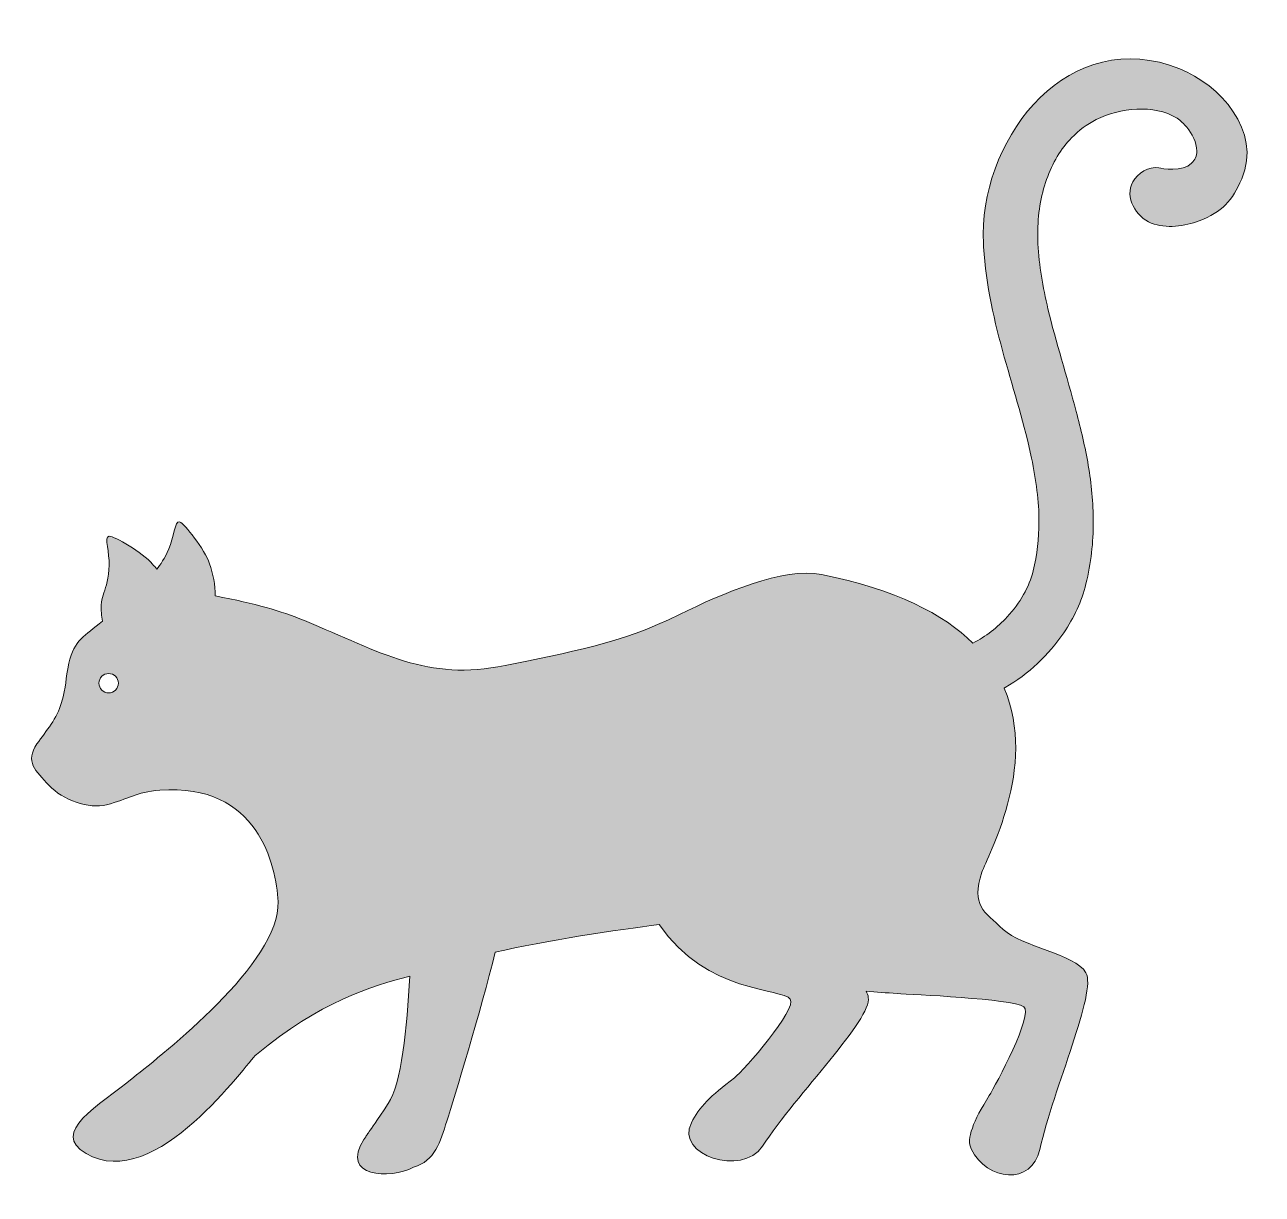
# Model space of a CAD drawing. Header units: inches. Extents: x -1 to 103, y -2 to 96.
import ezdxf

# ---------------------------------------------------------------- set-up
doc = ezdxf.new("R2010")
doc.units = ezdxf.units.IN
doc.header["$MEASUREMENT"] = 0
doc.layers.add('Layer 1', color=7, linetype='Continuous')

msp = doc.modelspace()

# ---------------------------------------------------------------- hatches: boundary and pattern name
at = {"layer": 'Layer 1', "true_color": 0xbbb3ae}
h = msp.add_hatch(color=253, dxfattribs=at)
h.dxf.hatch_style = 2
edge = h.paths.add_edge_path()
edge.add_spline(control_points=[(95.98, 92.45), (86.78, 96.13), (79.55, 86.97), (79.55, 78.64), (79.55, 78.28), (79.56, 77.92), (79.58, 77.56), (79.76, 74.34), (80.5, 71.29), (81.31, 68.36), (82.13, 65.43), (83.02, 62.62), (83.59, 59.9), (83.97, 58.08), (84.21, 56.31), (84.21, 54.58), (84.21, 53.2), (84.06, 51.85), (83.72, 50.48), (83.56, 49.82), (83.29, 49.15), (82.92, 48.5), (82.55, 47.85), (82.09, 47.22), (81.56, 46.64), (80.74, 45.76), (79.75, 45), (78.69, 44.44), (76.23, 46.87), (72.25, 48.94), (66.03, 50.18), (62.85, 50.81), (57.73, 48.61), (54.17, 46.84), (49.19, 44.38), (44.88, 43.69), (39.58, 42.58), (33.08, 41.22), (29.23, 43.68), (22.8, 46.33), (20.74, 47.17), (18.8, 47.72), (15.35, 48.4), (15.34, 49.31), (15.18, 50.23), (14.88, 51.08), (14.46, 52.29), (12.79, 54.44), (12.37, 54.58), (11.96, 54.73), (11.89, 53.22), (11.48, 52.32), (11.11, 51.51), (10.77, 51.01), (10.46, 50.62), (10.35, 50.77), (10.23, 50.91), (10.11, 51.06), (9.27, 52.03), (6.92, 53.4), (6.48, 53.38), (6.04, 53.37), (6.53, 51.94), (6.48, 50.96), (6.37, 48.73), (5.66, 48.38), (5.83, 46.93), (5.86, 46.74), (5.89, 46.51), (5.93, 46.27), (4.45, 45.07), (3.53, 44.69), (3.12, 42.78), (2.83, 41.42), (2.9, 40.85), (2.5, 39.48), (2.12, 38.14), (1.23, 37.14), (0.45, 36.02), (-0.57, 34.54), (0.31, 33.79), (1.46, 32.55), (2.59, 31.34), (4.79, 30.56), (6.27, 30.94), (8.1, 31.41), (8.69, 32), (10.72, 32.16), (18.92, 32.76), (20.45, 25.89), (20.6, 22.84), (20.84, 17.74), (10.86, 10.04), (8.54, 8.16), (5.56, 5.73), (1.5, 3.57), (4.55, 1.79), (10.39, -1.62), (17.97, 9.39), (18.79, 10.07), (24.02, 14.42), (28.43, 15.81), (31.61, 16.61), (31.39, 12.28), (30.9, 7.58), (29.81, 5.97), (27.78, 2.96), (28.27, 3.71), (27.78, 2.96), (25.77, -0.16), (29.93, -0.42), (31.93, 0.65), (33.73, 1.17), (34.15, 2.75), (34.71, 4.5), (35.33, 6.43), (37.54, 13.72), (38.76, 18.61), (42.91, 19.57), (49.01, 20.51), (52.47, 20.92), (56.44, 15.11), (62.75, 15.62), (63.42, 14.7), (64.03, 13.87), (59.52, 8.7), (58.75, 8.11), (56.74, 6.6), (55.8, 5.66), (55.15, 4.36), (53.8, 1.65), (59.4, -0.18), (61.09, 2.4), (64.02, 6.83), (70.24, 13.02), (69.94, 14.84), (69.92, 15.01), (69.86, 15.18), (69.77, 15.35), (70.59, 15.28), (71.45, 15.22), (72.35, 15.16), (73.53, 15.09), (81.93, 14.72), (82.94, 14.06), (83.8, 13.5), (80.57, 7.45), (80.05, 6.63), (78.72, 4.5), (78.12, 3.01), (78.54, 2.17), (79.9, -0.54), (83.61, -0.89), (84.28, 2.12), (85.44, 7.3), (89.06, 15.3), (88.13, 16.9), (87.21, 18.49), (82.73, 19.08), (81.22, 20.52), (79.57, 22.09), (78.54, 22.45), (79.44, 25.31), (79.85, 26.59), (84.14, 34.06), (81.29, 40.69), (81.32, 40.7), (81.34, 40.72), (81.37, 40.73), (83.34, 41.88), (85.03, 43.46), (86.29, 45.32), (87.13, 46.56), (87.77, 47.93), (88.13, 49.39), (88.57, 51.14), (88.75, 52.88), (88.75, 54.58), (88.75, 56.19), (88.59, 57.76), (88.33, 59.3), (88.07, 60.84), (87.71, 62.34), (87.32, 63.82), (86.54, 66.77), (85.61, 69.61), (84.96, 72.38), (84.53, 74.22), (84.21, 76.03), (84.12, 77.81), (84.1, 78.09), (84.1, 78.36), (84.1, 78.64), (84.1, 80.26), (84.36, 81.82), (84.85, 83.2), (85.33, 84.58), (86.05, 85.77), (86.94, 86.69), (87.54, 87.31), (88.22, 87.81), (88.99, 88.2), (90.97, 89.18), (93.8, 89.53), (95.75, 88.32), (96.05, 88.13), (96.33, 87.83), (96.56, 87.57), (97.02, 87.03), (97.39, 86.29), (97.41, 85.57), (97.42, 85.17), (97.25, 84.84), (96.97, 84.56), (96.21, 83.79), (94.48, 84.12), (94.23, 84.17), (93.4, 84.34), (92.45, 83.7), (92.06, 83.01), (91.33, 81.72), (92.33, 80.06), (93.6, 79.55), (94.83, 79.07), (96.4, 79.29), (97.6, 79.74), (99.53, 80.48), (100.37, 81.43), (101.16, 83.26), (102.87, 87.26), (99.28, 91.14), (95.98, 92.45)], knot_values=[0, 0, 0, 0, 1, 1, 1, 2, 2, 2, 3, 3, 3, 4, 4, 4, 5, 5, 5, 6, 6, 6, 7, 7, 7, 8, 8, 8, 9, 9, 9, 10, 10, 10, 11, 11, 11, 12, 12, 12, 13, 13, 13, 14, 14, 14, 15, 15, 15, 16, 16, 16, 17, 17, 17, 18, 18, 18, 19, 19, 19, 20, 20, 20, 21, 21, 21, 22, 22, 22, 23, 23, 23, 24, 24, 24, 25, 25, 25, 26, 26, 26, 27, 27, 27, 28, 28, 28, 29, 29, 29, 30, 30, 30, 31, 31, 31, 32, 32, 32, 33, 33, 33, 34, 34, 34, 35, 35, 35, 36, 36, 36, 37, 37, 37, 38, 38, 38, 39, 39, 39, 40, 40, 40, 41, 41, 41, 42, 42, 42, 43, 43, 43, 44, 44, 44, 45, 45, 45, 46, 46, 46, 47, 47, 47, 48, 48, 48, 49, 49, 49, 50, 50, 50, 51, 51, 51, 52, 52, 52, 53, 53, 53, 54, 54, 54, 55, 55, 55, 56, 56, 56, 57, 57, 57, 58, 58, 58, 59, 59, 59, 60, 60, 60, 61, 61, 61, 62, 62, 62, 63, 63, 63, 64, 64, 64, 65, 65, 65, 66, 66, 66, 67, 67, 67, 68, 68, 68, 69, 69, 69, 70, 70, 70, 71, 71, 71, 72, 72, 72, 73, 73, 73, 74, 74, 74, 75, 75, 75, 76, 76, 76, 77, 77, 77, 77], degree=3, periodic=1)
edge = h.paths.add_edge_path()
edge.add_spline(control_points=[(6.44, 40.29), (5.99, 40.29), (5.63, 40.66), (5.63, 41.1), (5.63, 41.55), (5.99, 41.91), (6.44, 41.91), (6.89, 41.91), (7.25, 41.55), (7.25, 41.1), (7.25, 40.66), (6.89, 40.29), (6.44, 40.29)], knot_values=[0, 0, 0, 0, 1, 1, 1, 2, 2, 2, 3, 3, 3, 4, 4, 4, 4], degree=3, periodic=1)

# ---------------------------------------------------------------- linework, layer by layer
at = {"layer": 'Layer 1', "lineweight": 0}
for points, knots in [([(95.98, 92.45), (86.78, 96.13), (79.55, 86.97), (79.55, 78.64), (79.55, 78.28), (79.56, 77.92), (79.58, 77.56), (79.76, 74.34), (80.5, 71.29), (81.31, 68.36), (82.13, 65.43), (83.02, 62.62), (83.59, 59.9), (83.97, 58.08), (84.21, 56.31), (84.21, 54.58), (84.21, 53.2), (84.06, 51.85), (83.72, 50.48), (83.56, 49.82), (83.29, 49.15), (82.92, 48.5), (82.55, 47.85), (82.09, 47.22), (81.56, 46.64), (80.74, 45.76), (79.75, 45), (78.69, 44.44), (76.23, 46.87), (72.25, 48.94), (66.03, 50.18), (62.85, 50.81), (57.73, 48.61), (54.17, 46.84), (49.19, 44.38), (44.88, 43.69), (39.58, 42.58), (33.08, 41.22), (29.23, 43.68), (22.8, 46.33), (20.74, 47.17), (18.8, 47.72), (15.35, 48.4), (15.34, 49.31), (15.18, 50.23), (14.88, 51.08), (14.46, 52.29), (12.79, 54.44), (12.37, 54.58), (11.96, 54.73), (11.89, 53.22), (11.48, 52.32), (11.11, 51.51), (10.77, 51.01), (10.46, 50.62), (10.35, 50.77), (10.23, 50.91), (10.11, 51.06), (9.27, 52.03), (6.92, 53.4), (6.48, 53.38), (6.04, 53.37), (6.53, 51.94), (6.48, 50.96), (6.37, 48.73), (5.66, 48.38), (5.83, 46.93), (5.86, 46.74), (5.89, 46.51), (5.93, 46.27), (4.45, 45.07), (3.53, 44.69), (3.12, 42.78), (2.83, 41.42), (2.9, 40.85), (2.5, 39.48), (2.12, 38.14), (1.23, 37.14), (0.45, 36.02), (-0.57, 34.54), (0.31, 33.79), (1.46, 32.55), (2.59, 31.34), (4.79, 30.56), (6.27, 30.94), (8.1, 31.41), (8.69, 32), (10.72, 32.16), (18.92, 32.76), (20.45, 25.89), (20.6, 22.84), (20.84, 17.74), (10.86, 10.04), (8.54, 8.16), (5.56, 5.73), (1.5, 3.57), (4.55, 1.79), (10.39, -1.62), (17.97, 9.39), (18.79, 10.07), (24.02, 14.42), (28.43, 15.81), (31.61, 16.61), (31.39, 12.28), (30.9, 7.58), (29.81, 5.97), (27.78, 2.96), (28.27, 3.71), (27.78, 2.96), (25.77, -0.16), (29.93, -0.42), (31.93, 0.65), (33.73, 1.17), (34.15, 2.75), (34.71, 4.5), (35.33, 6.43), (37.54, 13.72), (38.76, 18.61), (42.91, 19.57), (49.01, 20.51), (52.47, 20.92), (56.44, 15.11), (62.75, 15.62), (63.42, 14.7), (64.03, 13.87), (59.52, 8.7), (58.75, 8.11), (56.74, 6.6), (55.8, 5.66), (55.15, 4.36), (53.8, 1.65), (59.4, -0.18), (61.09, 2.4), (64.02, 6.83), (70.24, 13.02), (69.94, 14.84), (69.92, 15.01), (69.86, 15.18), (69.77, 15.35), (70.59, 15.28), (71.45, 15.22), (72.35, 15.16), (73.53, 15.09), (81.93, 14.72), (82.94, 14.06), (83.8, 13.5), (80.57, 7.45), (80.05, 6.63), (78.72, 4.5), (78.12, 3.01), (78.54, 2.17), (79.9, -0.54), (83.61, -0.89), (84.28, 2.12), (85.44, 7.3), (89.06, 15.3), (88.13, 16.9), (87.21, 18.49), (82.73, 19.08), (81.22, 20.52), (79.57, 22.09), (78.54, 22.45), (79.44, 25.31), (79.85, 26.59), (84.14, 34.06), (81.29, 40.69), (81.32, 40.7), (81.34, 40.72), (81.37, 40.73), (83.34, 41.88), (85.03, 43.46), (86.29, 45.32), (87.13, 46.56), (87.77, 47.93), (88.13, 49.39), (88.57, 51.14), (88.75, 52.88), (88.75, 54.58), (88.75, 56.19), (88.59, 57.76), (88.33, 59.3), (88.07, 60.84), (87.71, 62.34), (87.32, 63.82), (86.54, 66.77), (85.61, 69.61), (84.96, 72.38), (84.53, 74.22), (84.21, 76.03), (84.12, 77.81), (84.1, 78.09), (84.1, 78.36), (84.1, 78.64), (84.1, 80.26), (84.36, 81.82), (84.85, 83.2), (85.33, 84.58), (86.05, 85.77), (86.94, 86.69), (87.54, 87.31), (88.22, 87.81), (88.99, 88.2), (90.97, 89.18), (93.8, 89.53), (95.75, 88.32), (96.05, 88.13), (96.33, 87.83), (96.56, 87.57), (97.02, 87.03), (97.39, 86.29), (97.41, 85.57), (97.42, 85.17), (97.25, 84.84), (96.97, 84.56), (96.21, 83.79), (94.48, 84.12), (94.23, 84.17), (93.4, 84.34), (92.45, 83.7), (92.06, 83.01), (91.33, 81.72), (92.33, 80.06), (93.6, 79.55), (94.83, 79.07), (96.4, 79.29), (97.6, 79.74), (99.53, 80.48), (100.37, 81.43), (101.16, 83.26), (102.87, 87.26), (99.28, 91.14), (95.98, 92.45)], [0, 0, 0, 0, 1, 1, 1, 2, 2, 2, 3, 3, 3, 4, 4, 4, 5, 5, 5, 6, 6, 6, 7, 7, 7, 8, 8, 8, 9, 9, 9, 10, 10, 10, 11, 11, 11, 12, 12, 12, 13, 13, 13, 14, 14, 14, 15, 15, 15, 16, 16, 16, 17, 17, 17, 18, 18, 18, 19, 19, 19, 20, 20, 20, 21, 21, 21, 22, 22, 22, 23, 23, 23, 24, 24, 24, 25, 25, 25, 26, 26, 26, 27, 27, 27, 28, 28, 28, 29, 29, 29, 30, 30, 30, 31, 31, 31, 32, 32, 32, 33, 33, 33, 34, 34, 34, 35, 35, 35, 36, 36, 36, 37, 37, 37, 38, 38, 38, 39, 39, 39, 40, 40, 40, 41, 41, 41, 42, 42, 42, 43, 43, 43, 44, 44, 44, 45, 45, 45, 46, 46, 46, 47, 47, 47, 48, 48, 48, 49, 49, 49, 50, 50, 50, 51, 51, 51, 52, 52, 52, 53, 53, 53, 54, 54, 54, 55, 55, 55, 56, 56, 56, 57, 57, 57, 58, 58, 58, 59, 59, 59, 60, 60, 60, 61, 61, 61, 62, 62, 62, 63, 63, 63, 64, 64, 64, 65, 65, 65, 66, 66, 66, 67, 67, 67, 68, 68, 68, 69, 69, 69, 70, 70, 70, 71, 71, 71, 72, 72, 72, 73, 73, 73, 74, 74, 74, 75, 75, 75, 76, 76, 76, 77, 77, 77, 77]), ([(6.44, 40.29), (5.99, 40.29), (5.63, 40.66), (5.63, 41.1), (5.63, 41.55), (5.99, 41.91), (6.44, 41.91), (6.89, 41.91), (7.25, 41.55), (7.25, 41.1), (7.25, 40.66), (6.89, 40.29), (6.44, 40.29)], [0, 0, 0, 0, 1, 1, 1, 2, 2, 2, 3, 3, 3, 4, 4, 4, 4])]:
    msp.add_open_spline(points, degree=3, knots=knots, dxfattribs=at)

doc.saveas('drawing.dxf')
